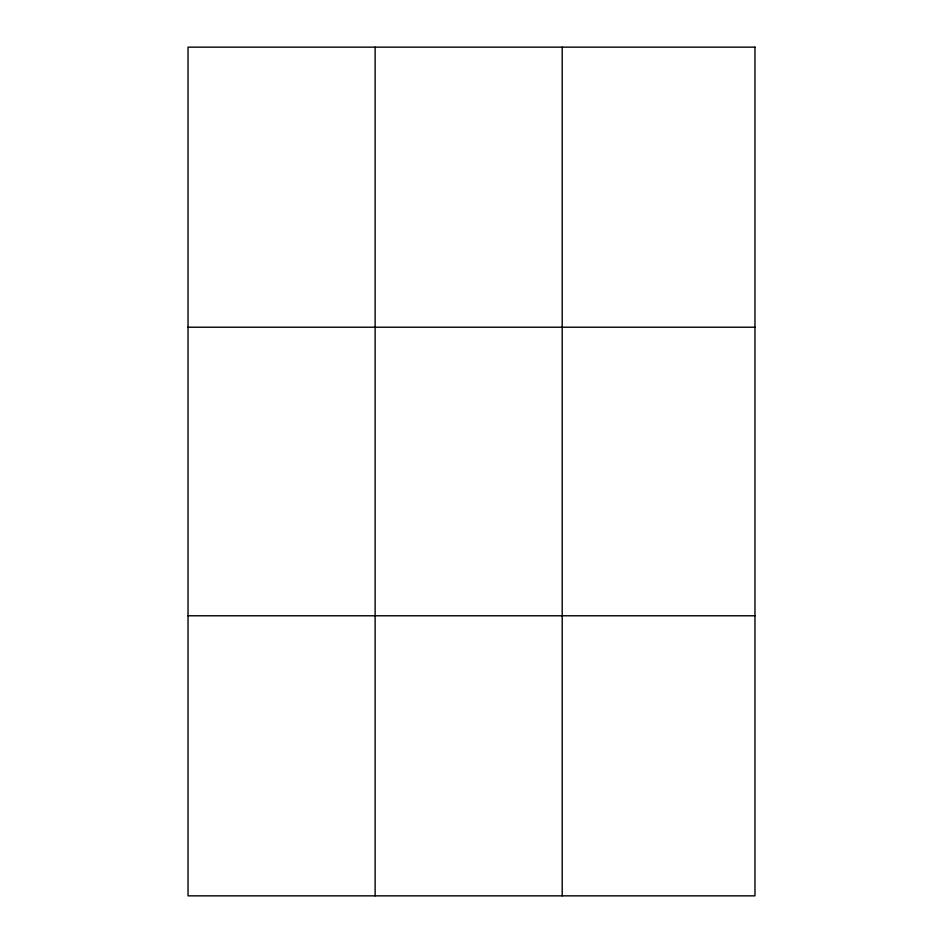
<?xml version="1.0" encoding="UTF-8"?>
<svg xmlns="http://www.w3.org/2000/svg" width="943" height="943" viewBox="0 0 943 943"><rect width="100%" height="100%" fill="white"/><g stroke="black" fill="none" stroke-linecap="round" stroke-linejoin="round"><path stroke-width="1.41" d="M375.125 47.15L375.125 895.85M562.205 47.15L562.205 895.85M188.034 327.221L754.966 327.221M188.034 615.779L754.966 615.779M754.966 47.15L754.966 895.85L188.034 895.85L188.034 47.15L754.966 47.15"/></g></svg>
